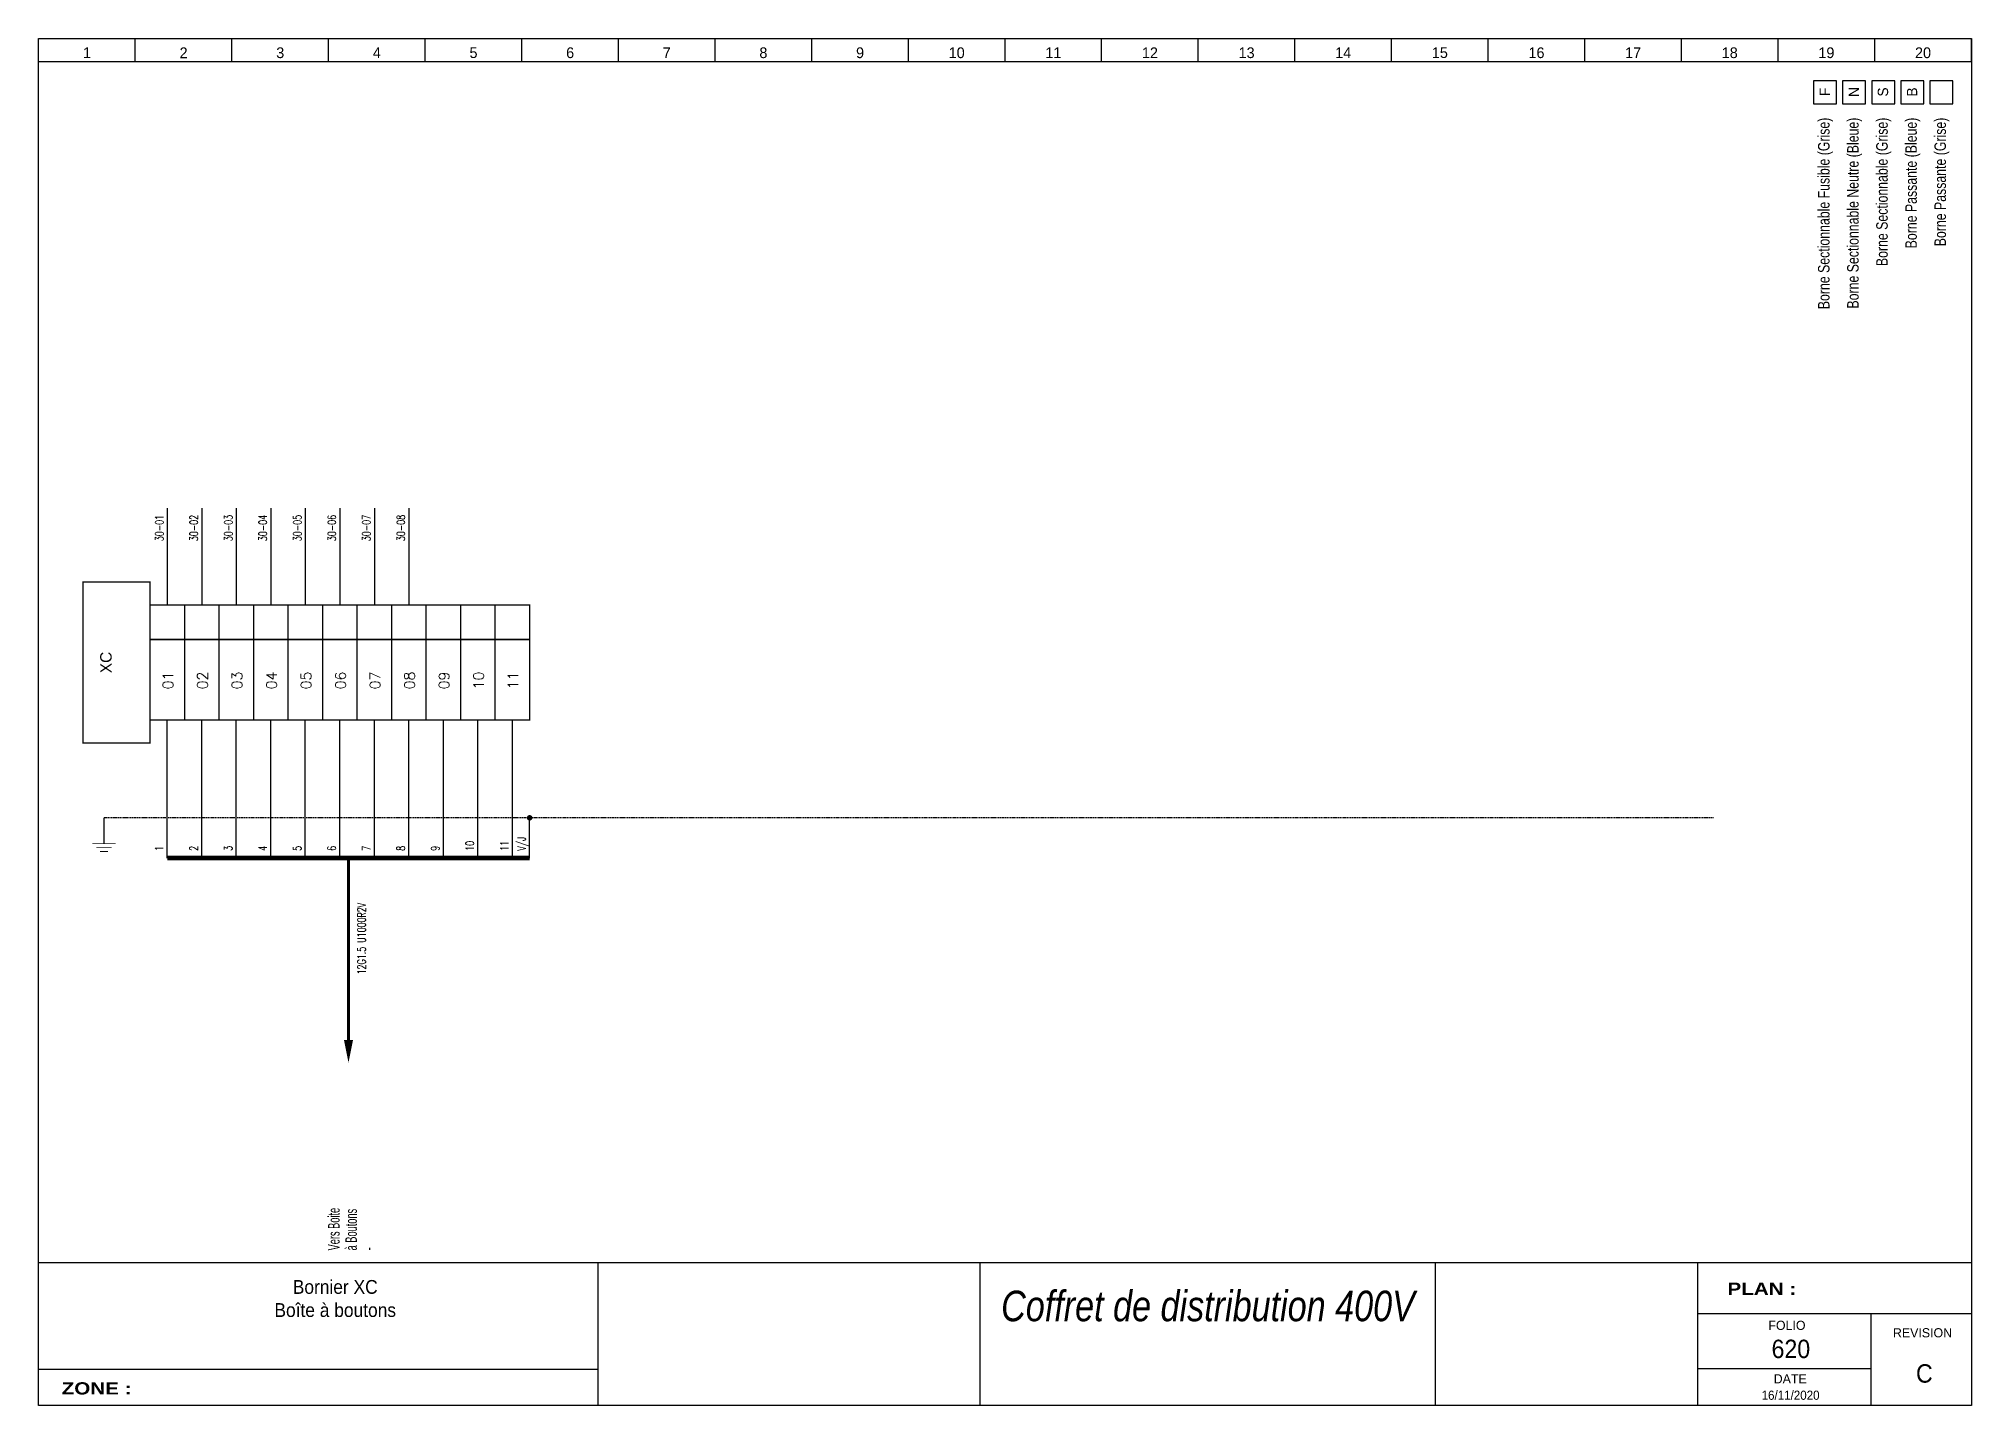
# Model space of a CAD drawing. Extents: x 0 to 420, y 0 to 297.
import ezdxf
from ezdxf.enums import TextEntityAlignment as Align

# ---------------------------------------------------------------- set-up
doc = ezdxf.new("R2010")
doc.units = 0
doc.header["$MEASUREMENT"] = 0
for name, pattern in [('CACHE', [0.375, 0.25, -0.125]), ('FIN', [0]), ('MOYEN', [0])]:
    doc.linetypes.add(name, pattern=pattern)
doc.layers.get('0').update_dxf_attribs({"linetype": 'CONTINUOUS'})
doc.layers.add('A', color=1, linetype='CONTINUOUS')
doc.layers.add('B', color=1, linetype='CONTINUOUS')
doc.styles.add('ARIAL', font='arial.ttf', dxfattribs={"width": 0.966, "height": 2.325})
doc.styles.add('ARIAL_BOLD', font='arialbd.ttf', dxfattribs={"width": 1.2075, "height": 2.657143})
doc.styles.add('ARIAL_ITALIC', font='ariali.ttf', dxfattribs={"width": 1.449, "height": 6.642857})
doc.styles.add('SIMPLEX', font='simplex')

# ---------------------------------------------------------------- blocks, each defined once
blk = doc.blocks.new('Cartouche')
at = {"color": 4}
blk.add_line((303.45, 31), (303.45, 0), dxfattribs=at)
at = {"layer": 'A', "color": 4, "linetype": 'MOYEN'}
for p, q in [((21, 292), (21, 297)), ((42, 292), (42, 297)), ((63, 292), (63, 297)), ((84, 292), (84, 297)), ((105, 292), (105, 297)), ((126, 292), (126, 297)), ((147, 292), (147, 297)), ((168, 292), (168, 297)), ((189, 292), (189, 297)), ((210, 292), (210, 297)), ((231, 292), (231, 297)), ((252, 292), (252, 297)), ((273, 292), (273, 297)), ((294, 292), (294, 297)), ((315, 292), (315, 297)), ((336, 292), (336, 297)), ((357, 292), (357, 297)), ((378, 292), (378, 297)), ((399, 292), (399, 297)), ((420, 292), (420, 297)), ((0, 292), (420, 292)), ((0, 31.05), (420, 31.05)), ((121.49, 31), (121.49, 0)), ((204.56, 31), (204.56, 0)), ((303.45, 31), (303.45, 0)), ((360.51, 31), (360.51, 0)), ((420, 19.89), (360.51, 19.89)), ((398.16, 19.86), (398.16, 0)), ((0, 7.85), (121.49, 7.85)), ((398.16, 7.96), (360.51, 7.96))]:
    blk.add_line(p, q, dxfattribs=at)
for points in [[(0, 31), (0, 297), (420, 297), (420, 31), (0, 31)], [(0, 0), (0, 297), (420, 297), (420, 0), (0, 0)]]:
    blk.add_lwpolyline(points, dxfattribs=at)
at = {"layer": 'A', "color": 7, "linetype": 'FIN', "style": 'ARIAL', "width": 0.966}
for s, height, p in [('1', 2.33, (10.5, 293.94)), ('2', 2.33, (31.5, 293.94)), ('3', 2.33, (52.5, 293.94)), ('4', 2.33, (73.5, 293.94)), ('5', 2.33, (94.5, 293.94)), ('6', 2.33, (115.5, 293.94)), ('7', 2.33, (136.5, 293.94)), ('8', 2.33, (157.5, 293.94)), ('9', 2.33, (178.5, 293.94)), ('10', 2.325, (199.5, 293.94)), ('11', 2.325, (220.5, 293.94)), ('12', 2.325, (241.5, 293.94)), ('13', 2.325, (262.5, 293.94)), ('14', 2.325, (283.5, 293.94)), ('15', 2.325, (304.5, 293.94)), ('16', 2.325, (325.5, 293.94)), ('17', 2.325, (346.5, 293.94)), ('18', 2.325, (367.5, 293.94)), ('19', 2.325, (388.5, 293.94)), ('20', 2.325, (409.5, 293.94))]:
    blk.add_text(s, height=height, dxfattribs=at).set_placement(p, align=Align.MIDDLE)
at = {"layer": 'A', "color": 7, "linetype": 'FIN', "style": 'ARIAL', "width": 0.9}
for tag, height, p in [('TITRE\xa01', 3, (64.45, 25.79)), ('TITRE\xa02', 3, (64.45, 20.79)), ('TITRE\xa03', 3, (64.45, 15.79)), ('DOSSIER\xa02', 3, (254.12, 13.45)), ('FOLIO', 4, (380.78, 12.27)), ('DOSSIER\xa03', 3, (254.12, 8.45)), ('REV', 4, (409.79, 6.93)), ('DATE', 2, (380.72, 2.24))]:
    blk.add_attdef(tag, text='', height=height, dxfattribs=at).set_placement(p, align=Align.MIDDLE)
blk.add_attdef('N°\xa0PLAN', text='', height=3, dxfattribs=at).set_placement((417.76, 25.47), align=Align.MIDDLE_RIGHT)
blk.add_attdef('ZONE', text='', height=3, dxfattribs=at).set_placement((21.8, 3.7), align=Align.MIDDLE_LEFT)
at = {"layer": 'B', "color": 1, "linetype": 'FIN', "style": 'ARIAL_BOLD', "width": 1.2075}
for s, p in [('PLAN : ', (367, 24.01)), ('ZONE : ', (5, 2.36))]:
    blk.add_text(s, height=2.657, dxfattribs=at).set_placement(p)
at = {"layer": 'B', "color": 1, "linetype": 'FIN', "style": 'ARIAL', "width": 0.966}
for s, p in [('FOLIO', (379.93, 17.39)), ('REVISION', (409.39, 15.77)), ('DATE', (380.64, 5.76))]:
    blk.add_text(s, height=1.993, dxfattribs=at).set_placement(p, align=Align.MIDDLE)
at = {"layer": 'B', "color": 4, "linetype": 'FIN', "style": 'ARIAL_ITALIC', "width": 0.8}
blk.add_attdef('DOSSIER\xa01', text='', height=6.64, dxfattribs=at).set_placement((254.12, 21.73), align=Align.MIDDLE)
blk = doc.blocks.new('Bornie Etiquette')
at = {"color": 0, "linetype": 'ByBlock'}
blk.add_lwpolyline([(-14.58, 17.5, 0.3, 0.3, 0), (-14.58, -17.5, 0.3, 0.3, 0), (0, -17.5, 0.3, 0.3, 0), (0, 17.5, 0.3, 0.3, 0)], format="xyseb", close=True, dxfattribs=at)
for tag, p in [('NAME', (-9.58, 0)), ('TYPE', (-5.23, 0))]:
    blk.add_attdef(tag, text='', height=2.5, rotation=90, dxfattribs=at).set_placement(p, align=Align.MIDDLE_CENTER)
blk = doc.blocks.new('EL08-22')
at = {"color": 0, "linetype": 'ByBlock', "const_width": 0.2}
for points in [[(2.8125, 0), (-2.8125, 0)], [(1.875, -0.9375), (-1.875, -0.9375)], [(0.9375, -1.875), (-0.9375, -1.875)]]:
    blk.add_lwpolyline(points, dxfattribs=at)
blk = doc.blocks.new('Bornier 9')
at = {"color": 0, "linetype": 'ByBlock'}
for points in [[(3.75, 25, 0.3, 0.3, 0), (-3.75, 25, 0.3, 0.3, 0), (-3.75, 0, 0.3, 0.3, 0), (3.75, 0, 0.3, 0.3, 0)], [(11.25, 25, 0.3, 0.3, 0), (3.75, 25, 0.3, 0.3, 0), (3.75, 0, 0.3, 0.3, 0), (11.25, 0, 0.3, 0.3, 0)], [(18.75, 25, 0.3, 0.3, 0), (11.25, 25, 0.3, 0.3, 0), (11.25, 0, 0.3, 0.3, 0), (18.75, 0, 0.3, 0.3, 0)], [(26.25, 25, 0.3, 0.3, 0), (18.75, 25, 0.3, 0.3, 0), (18.75, 0, 0.3, 0.3, 0), (26.25, 0, 0.3, 0.3, 0)], [(33.75, 25, 0.3, 0.3, 0), (26.25, 25, 0.3, 0.3, 0), (26.25, 0, 0.3, 0.3, 0), (33.75, 0, 0.3, 0.3, 0)], [(41.25, 25, 0.3, 0.3, 0), (33.75, 25, 0.3, 0.3, 0), (33.75, 0, 0.3, 0.3, 0), (41.25, 0, 0.3, 0.3, 0)], [(48.75, 25, 0.3, 0.3, 0), (41.25, 25, 0.3, 0.3, 0), (41.25, 0, 0.3, 0.3, 0), (48.75, 0, 0.3, 0.3, 0)], [(56.25, 25, 0.3, 0.3, 0), (48.75, 25, 0.3, 0.3, 0), (48.75, 0, 0.3, 0.3, 0), (56.25, 0, 0.3, 0.3, 0)], [(63.75, 25, 0.3, 0.3, 0), (56.25, 25, 0.3, 0.3, 0), (56.25, 0, 0.3, 0.3, 0), (63.75, 0, 0.3, 0.3, 0)]]:
    blk.add_lwpolyline(points, format="xyseb", close=True, dxfattribs=at)
for points in [[(-3.75, 17.5, 0.3, 0.3, 0), (3.75, 17.5, 0.3, 0.3, 0)], [(3.75, 17.5, 0.3, 0.3, 0), (11.25, 17.5, 0.3, 0.3, 0)], [(11.25, 17.5, 0.3, 0.3, 0), (18.75, 17.5, 0.3, 0.3, 0)], [(18.75, 17.5, 0.3, 0.3, 0), (26.25, 17.5, 0.3, 0.3, 0)], [(26.25, 17.5, 0.3, 0.3, 0), (33.75, 17.5, 0.3, 0.3, 0)], [(33.75, 17.5, 0.3, 0.3, 0), (41.25, 17.5, 0.3, 0.3, 0)], [(41.25, 17.5, 0.3, 0.3, 0), (48.75, 17.5, 0.3, 0.3, 0)], [(48.75, 17.5, 0.3, 0.3, 0), (56.25, 17.5, 0.3, 0.3, 0)], [(56.25, 17.5, 0.3, 0.3, 0), (63.75, 17.5, 0.3, 0.3, 0)]]:
    blk.add_lwpolyline(points, format="xyseb", dxfattribs=at)
at = {"color": 0, "linetype": 'ByBlock', "style": 'SIMPLEX'}
for tag, p in [('T1', (1.28, 21.13)), ('T2', (8.78, 21.13)), ('T3', (16.28, 21.13)), ('T4', (23.78, 21.13)), ('T5', (31.28, 21.13)), ('T6', (38.78, 21.13)), ('T7', (46.28, 21.13)), ('T8', (53.78, 21.13)), ('T9', (61.28, 21.13)), ('B1', (1.28, 8.58)), ('B2', (8.78, 8.58)), ('B3', (16.28, 8.58)), ('B4', (23.78, 8.58)), ('B5', (31.28, 8.58)), ('B6', (38.78, 8.58)), ('B7', (46.28, 8.58)), ('B8', (53.78, 8.58)), ('B9', (61.28, 8.58))]:
    blk.add_attdef(tag, text='', height=2.25, rotation=90, dxfattribs=at).set_placement(p, align=Align.CENTER)
blk = doc.blocks.new('Bornier 2')
at = {"color": 0, "linetype": 'ByBlock'}
for points in [[(7.5, 25, 0.3, 0.3, 0), (0, 25, 0.3, 0.3, 0), (0, 0, 0.3, 0.3, 0), (7.5, 0, 0.3, 0.3, 0)], [(15, 25, 0.3, 0.3, 0), (7.5, 25, 0.3, 0.3, 0), (7.5, 0, 0.3, 0.3, 0), (15, 0, 0.3, 0.3, 0)]]:
    blk.add_lwpolyline(points, format="xyseb", close=True, dxfattribs=at)
for points in [[(0, 17.5, 0.3, 0.3, 0), (7.5, 17.5, 0.3, 0.3, 0)], [(7.5, 17.5, 0.3, 0.3, 0), (15, 17.5, 0.3, 0.3, 0)]]:
    blk.add_lwpolyline(points, format="xyseb", dxfattribs=at)
at = {"color": 0, "linetype": 'ByBlock', "style": 'SIMPLEX'}
for tag, p in [('T1', (5.03, 21.13)), ('T2', (12.53, 21.13)), ('B1', (5.03, 8.58)), ('B2', (12.53, 8.58))]:
    blk.add_attdef(tag, text='', height=2.25, rotation=90, dxfattribs=at).set_placement(p, align=Align.CENTER)
blk = doc.blocks.new('EL01-16')
at = {"color": 0, "linetype": 'ByBlock'}
blk.add_lwpolyline([(-5, 0, 2, 0, 0), (0, 0, 0, 0, 0)], format="xyseb", dxfattribs=at)
for tag, height, p in [('VENANT', 2, (-6.25, -1.25)), ('COMG', 2.5, (-6.25, 0.625))]:
    blk.add_attdef(tag, text='', height=height, dxfattribs=at).set_placement(p, align=Align.RIGHT)
for tag, p, height in [('VERS', (1.25, -1.25), 2), ('COMD', (1.25, 0.625), 2.5)]:
    blk.add_attdef(tag, p, '', height=height, dxfattribs=at)
blk = doc.blocks.new('Cable 12G')
at = {"color": 0, "linetype": 'ByBlock'}
for p, q in [((0, -30), (0, 0)), ((7.5, -30), (7.5, 0)), ((15, -30), (15, 0)), ((22.5, -30), (22.5, 0)), ((30, -30), (30, 0)), ((37.5, -30), (37.5, 0)), ((45, -30), (45, 0)), ((52.5, -30), (52.5, 0)), ((60, -30), (60, 0)), ((67.5, -30), (67.5, 0)), ((75, -30), (75, 0)), ((78.75, -30), (78.75, -21.25))]:
    blk.add_line(p, q, dxfattribs=at)
at = {"color": 0, "linetype": 'ByBlock', "const_width": 0.7}
blk.add_lwpolyline([(78.5, -21.25, 1), (79, -21.25, 1)], format="xyb", close=True, dxfattribs=at)
at = {"color": 0, "linetype": 'ByBlock'}
for points, const_width in [([(0, -30), (78.75, -30)], 1), ([(39.38, -30), (39.38, -69.5)], 0.7)]:
    blk.add_lwpolyline(points, dxfattribs=dict(at, const_width=const_width))
at = {"xscale": 0.9900000000000091, "yscale": 0.9900000000000091, "zscale": 0.9900000000000091, "rotation": 270}
blk.add_blockref('EL01-16', (39.38, -74.45), dxfattribs=at)
at = {"color": 0, "linetype": 'ByBlock', "style": 'SIMPLEX', "width": 0.7}
for tag, p in [('FIL\xa01', (-0.86, -28.43)), ('FIL\xa02', (6.64, -28.43)), ('FIL\xa03', (14.14, -28.43)), ('FIL\xa04', (21.64, -28.43)), ('FIL\xa05', (29.14, -28.43)), ('FIL\xa06', (36.64, -28.43)), ('FIL\xa07', (44.14, -28.43)), ('FIL\xa08', (51.64, -28.43)), ('FIL\xa09', (59.14, -28.43)), ('FIL\xa010', (66.64, -28.43)), ('FIL\xa011', (74.14, -28.43)), ('FIL\xa0V/J', (77.89, -28.43))]:
    blk.add_attdef(tag, p, '', height=1.8, rotation=90, dxfattribs=at)
at = {"color": 0, "linetype": 'ByBlock', "style": 'SIMPLEX'}
for tag, height, width, p in [('NOM', 2.5, 0.6, (38.12, -47.5)), ('TYPE', 1.8, 0.7, (43.12, -47.5))]:
    blk.add_attdef(tag, text='', height=height, rotation=90, dxfattribs=dict(at, width=width)).set_placement(p, align=Align.CENTER)

msp = doc.modelspace()

# ---------------------------------------------------------------- linework, layer by layer
at = {"color": 0, "linetype": 'ByBlock'}
for p, q in [((27.95, 194.98), (27.95, 173.93)), ((35.45, 194.98), (35.45, 173.93)), ((42.95, 194.98), (42.95, 173.93)), ((50.45, 194.98), (50.45, 173.93)), ((57.95, 194.98), (57.95, 173.93)), ((65.45, 194.98), (65.45, 173.93)), ((72.95, 194.98), (72.95, 173.93)), ((80.45, 194.98), (80.45, 173.93))]:
    msp.add_line(p, q, dxfattribs=at)
at = {"linetype": 'CACHE'}
msp.add_line((364, 127.68), (14.2, 127.68), dxfattribs=at)
msp.add_line((14.2, 127.68), (14.2, 122.05))
for points in [[(385.7, 282.85), (390.7, 282.85), (390.7, 287.85), (385.7, 287.85)], [(392.02, 282.85), (397.02, 282.85), (397.02, 287.85), (392.02, 287.85)], [(398.34, 282.85), (403.34, 282.85), (403.34, 287.85), (398.34, 287.85)], [(404.67, 282.85), (409.67, 282.85), (409.67, 287.85), (404.67, 287.85)], [(410.99, 282.85), (415.99, 282.85), (415.99, 287.85), (410.99, 287.85)]]:
    msp.add_lwpolyline(points, close=True)

# ---------------------------------------------------------------- block references
for name, p, values in [('Cartouche', (0, 0), {'FOLIO': '620', 'REV': 'C', 'DATE': '16/11/2020', 'DOSSIER\xa01': 'Coffret de distribution 400V', 'TITRE\xa01': 'Bornier XC', 'TITRE\xa02': 'Boîte à boutons'}), ('Bornie Etiquette', (24.2, 161.43), {'NAME': 'XC'}), ('Bornier 9', (27.95, 148.93), {'B1': '01', 'B2': '02', 'B3': '03', 'B4': '04', 'B5': '05', 'B6': '06', 'B7': '07', 'B8': '08', 'B9': '09'}), ('Bornier 2', (91.7, 148.93), {'B1': '10', 'B2': '11'}), ('Cable 12G', (27.95, 148.93), {'TYPE': '12G1.5 U1000R2V', 'FIL\xa01': '1', 'FIL\xa02': '2', 'FIL\xa03': '3', 'FIL\xa04': '4', 'FIL\xa05': '5', 'FIL\xa06': '6', 'FIL\xa07': '7', 'FIL\xa08': '8', 'FIL\xa09': '9', 'FIL\xa010': '10', 'FIL\xa011': '11', 'FIL\xa0V/J': 'V/J'})]:
    msp.add_blockref(name, p).add_auto_attribs(values)
at = {"xscale": 0.8999999999999773, "yscale": 0.8999999999999773, "zscale": 0.8999999999999773}
msp.add_blockref('EL08-22', (14.2, 122.05), dxfattribs=at)

# ---------------------------------------------------------------- texts
for s, p in [('F', (388.15, 285.41)), ('N', (394.47, 285.41)), ('S', (400.79, 285.41)), ('B', (407.12, 285.41))]:
    msp.add_text(s, height=2.25, rotation=90).set_placement(p, align=Align.MIDDLE_CENTER)
at = {"width": 0.8}
for s, p in [('Borne Sectionnable Fusible (Grise)', (389.18, 279.83)), ('Borne Sectionnable Neutre (Bleue)', (395.51, 279.83)), ('Borne Sectionnable (Grise)', (401.83, 279.83)), ('Borne Passante (Bleue)', (408.15, 279.83)), ('Borne Passante (Grise)', (414.48, 279.83))]:
    msp.add_text(s, height=2.5, rotation=90, dxfattribs=at).set_placement(p, align=Align.RIGHT)
at = {"color": 0, "linetype": 'ByBlock', "style": 'SIMPLEX', "width": 0.7}
for s, p in [('30-02', (34.61, 193.51)), ('30-03', (42.11, 193.51)), ('30-04', (49.61, 193.51)), ('30-05', (57.11, 193.51)), ('30-06', (64.61, 193.51)), ('30-07', (72.11, 193.51)), ('30-08', (79.61, 193.51)), ('30-01', (27.11, 193.51))]:
    msp.add_text(s, height=1.8, rotation=90, dxfattribs=at).set_placement(p, align=Align.RIGHT)
at = {"color": 0, "linetype": 'ByBlock', "width": 0.6}
for s, p in [('Vers Boite', (65.4, 33.67)), ('à Boutons', (69.15, 33.67)), ('-', (72.9, 33.67))]:
    msp.add_text(s, height=2.5, rotation=90, dxfattribs=at).set_placement(p)

doc.saveas('drawing.dxf')
